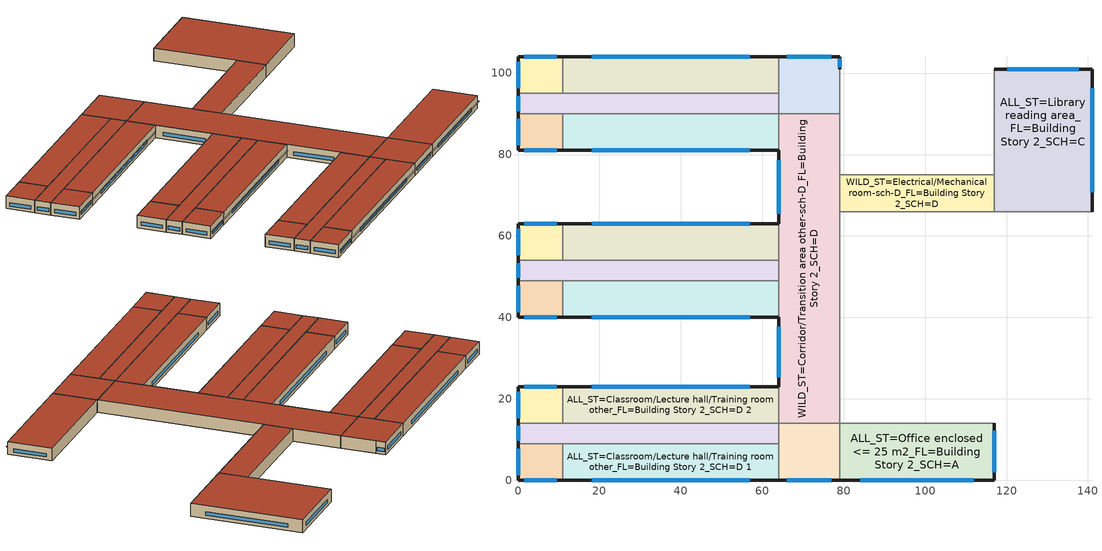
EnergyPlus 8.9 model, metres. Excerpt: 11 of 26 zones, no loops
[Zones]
ALL_ST=Classroom/Lecture hall/Training room other_FL=Building Story 2_SCH=D
 floor to ALL_ST=Classroom/Lecture hall/Training room other_FL=Building Story 1_SCH=D 3 (BTAP-Int-Floor): 11,23 11,14 0,14 0,23 z4; 11,63 11,54 0,54 0,63 z4; 11,104 11,95 0,95 0,104 z4
 wall outside (BTAP-Ext-Wall-Mass:U-0.247-:{ "cond"=>0.06} adj ext wall insulation): 11,23 0,23 0,14 / 11,63 0,63 0,54 / 11,104 0,104 0,95 z4:8
 wall to WILD_ST=Corridor/Transition area other-sch-D_FL=Building Story 2_SCH=D 1 (BTAP-Int-Wall): 0,14 11,14 / 0,54 11,54 / 0,95 11,95 z4:8
 wall to ALL_ST=Classroom/Lecture hall/Training room other_FL=Building Story 2_SCH=D 2 (BTAP-Int-Wall): 11,14 11,23 / 11,54 11,63 / 11,95 11,104 z4:8
 window (BTAP-Ext-DaylightDiffuser:U=0.190 SHGC=0.600-:{ "cond"=>0.7}): 9.51,23 1.49,23 / 0,21.78 0,15.22 / 9.51,63 1.49,63 / 0,61.78 0,55.22 / 9.51,104 1.49,104 / 0,102.78 0,96.22 z4.96:6.06
 roof outside (BTAP-Ext-Roof-Metal:U-0.156-:{ "cond"=>0.057} adj roof insulation): 11,14 11,23 0,23 0,14 z8; 11,54 11,63 0,63 0,54 z8; 11,95 11,104 0,104 0,95 z8
ALL_ST=Classroom/Lecture hall/Training room other_FL=Building Story 2_SCH=D 1
 floor to ALL_ST=Classroom/Lecture hall/Training room other_FL=Building Story 1_SCH=D 2 (BTAP-Int-Floor): 64,9 64,0 11,0 11,9 z4; 64,49 64,40 11,40 11,49 z4; 64,90 64,81 11,81 11,90 z4
 wall outside (BTAP-Ext-Wall-Mass:U-0.247-:{ "cond"=>0.06} adj ext wall insulation): 11,0 64,0 / 11,40 64,40 / 11,81 64,81 z4:8
 wall to ALL_ST=Lobby - other_FL=Building Story 2_SCH=C (BTAP-Int-Wall): 64,0 64,9 z4:8
 wall to WILD_ST=Corridor/Transition area other-sch-D_FL=Building Story 2_SCH=D 1 (BTAP-Int-Wall): 64,9 11,9 / 64,49 11,49 / 64,90 11,90 z4:8
 wall to ALL_ST=Classroom/Lecture hall/Training room other_FL=Building Story 2_SCH=D 3 (BTAP-Int-Wall): 11,9 11,0 / 11,49 11,40 / 11,90 11,81 z4:8
 wall to WILD_ST=Corridor/Transition area other-sch-D_FL=Building Story 2_SCH=D (BTAP-Int-Wall): 64,40 64,49 / 64,81 64,90 z4:8
 window (BTAP-Ext-DaylightDiffuser:U=0.190 SHGC=0.600-:{ "cond"=>0.7}): 18.11,0 56.89,0 / 18.11,40 56.89,40 / 18.11,81 56.89,81 z4.96:6.06
 roof outside (BTAP-Ext-Roof-Metal:U-0.156-:{ "cond"=>0.057} adj roof insulation): 64,0 64,9 11,9 11,0 z8; 64,40 64,49 11,49 11,40 z8; 64,81 64,90 11,90 11,81 z8
ALL_ST=Classroom/Lecture hall/Training room other_FL=Building Story 2_SCH=D 2
 floor to ALL_ST=Classroom/Lecture hall/Training room other_FL=Building Story 1_SCH=D 1 (BTAP-Int-Floor): 64,23 64,14 11,14 11,23 z4; 64,63 64,54 11,54 11,63 z4; 64,104 64,95 11,95 11,104 z4
 wall outside (BTAP-Ext-Wall-Mass:U-0.247-:{ "cond"=>0.06} adj ext wall insulation): 64,23 11,23 / 64,63 11,63 / 64,104 11,104 z4:8
 wall to WILD_ST=Corridor/Transition area other-sch-D_FL=Building Story 2_SCH=D 1 (BTAP-Int-Wall): 11,14 64,14 / 11,54 64,54 / 11,95 64,95 z4:8
 wall to WILD_ST=Corridor/Transition area other-sch-D_FL=Building Story 2_SCH=D (BTAP-Int-Wall): 64,14 64,23 / 64,54 64,63 z4:8
 wall to WET_ST=Washroom - other-sch-D_FL=Building Story 2_SCHD (BTAP-Int-Wall): 64,95 64,104 z4:8
 window (BTAP-Ext-DaylightDiffuser:U=0.190 SHGC=0.600-:{ "cond"=>0.7}): 56.89,23 18.11,23 / 56.89,63 18.11,63 / 56.89,104 18.11,104 z4.96:6.06
 roof outside (BTAP-Ext-Roof-Metal:U-0.156-:{ "cond"=>0.057} adj roof insulation): 64,14 64,23 11,23 11,14 z8; 64,54 64,63 11,63 11,54 z8; 64,95 64,104 11,104 11,95 z8
ALL_ST=Classroom/Lecture hall/Training room other_FL=Building Story 2_SCH=D 3
 floor to ALL_ST=Classroom/Lecture hall/Training room other_FL=Building Story 1_SCH=D (BTAP-Int-Floor): 11,9 11,0 0,0 0,9 z4; 11,49 11,40 0,40 0,49 z4; 11,90 11,81 0,81 0,90 z4
 wall outside (BTAP-Ext-Wall-Mass:U-0.247-:{ "cond"=>0.06} adj ext wall insulation): 0,9 0,0 11,0 / 0,49 0,40 11,40 / 0,90 0,81 11,81 z4:8
 wall to WILD_ST=Corridor/Transition area other-sch-D_FL=Building Story 2_SCH=D 1 (BTAP-Int-Wall): 11,9 0,9 / 11,49 0,49 / 11,90 0,90 z4:8
 window (BTAP-Ext-DaylightDiffuser:U=0.190 SHGC=0.600-:{ "cond"=>0.7}): 1.49,0 9.51,0 / 0,7.78 0,1.22 / 1.49,40 9.51,40 / 0,47.78 0,41.22 / 1.49,81 9.51,81 / 0,88.78 0,82.22 z4.96:6.06
 roof outside (BTAP-Ext-Roof-Metal:U-0.156-:{ "cond"=>0.057} adj roof insulation): 11,0 11,9 0,9 0,0 z8; 11,40 11,49 0,49 0,40 z8; 11,81 11,90 0,90 0,81 z8
ALL_ST=Library reading area_FL=Building Story 2_SCH=C
 floor to ALL_ST=Food preparation area_FL=Building Story 1_SCH=B (BTAP-Int-Floor): 141,75 141,66 117,66 117,75 z4
 floor to ALL_ST=Conference/Meeting/Multi-purpose room_FL=Building Story 1_SCH=C (BTAP-Int-Floor): 141,101 141,75 117,75 117,101 z4
 wall outside (BTAP-Ext-Wall-Mass:U-0.247-:{ "cond"=>0.06} adj ext wall insulation): 141,66 141,101 117,101 z4:8
 wall to ALL_ST=Gymnasium/Fitness centre playing area_FL=Building Story 1_SCH=B 1 (BTAP-Int-Wall): 117,66 141,66 z4:8
 wall to WILD_ST=Electrical/Mechanical room-sch-D_FL=Building Story 2_SCH=D (BTAP-Int-Wall): 117,75 117,66 z4:8
 wall to ALL_ST=Audience seating area permanent - auditorium_FL=Building Story 1_SCH=C (BTAP-Int-Wall): 117,101 117,75 z4:8
 window (BTAP-Ext-DaylightDiffuser:U=0.190 SHGC=0.600-:{ "cond"=>0.7}): 141,70.7 141,96.3 / 137.77,101 120.23,101 z4.96:6.06
 roof outside (BTAP-Ext-Roof-Metal:U-0.156-:{ "cond"=>0.057} adj roof insulation): 141,66 141,101 117,101 117,66 z8
ALL_ST=Lobby - other_FL=Building Story 2_SCH=C
 floor to ALL_ST=Lobby - other_FL=Building Story 1_SCH=C (BTAP-Int-Floor): 79,14 79,0 64,0 64,14 z4
 wall outside (BTAP-Ext-Wall-Mass:U-0.247-:{ "cond"=>0.06} adj ext wall insulation): 64,0 79,0 z4:8
 wall to ALL_ST=Office enclosed <= 25 m2_FL=Building Story 2_SCH=A (BTAP-Int-Wall): 79,0 79,14 z4:8
 wall to WILD_ST=Corridor/Transition area other-sch-D_FL=Building Story 2_SCH=D (BTAP-Int-Wall): 79,14 64,14 z4:8
 wall to WILD_ST=Corridor/Transition area other-sch-D_FL=Building Story 2_SCH=D 1 (BTAP-Int-Wall): 64,14 64,9 z4:8
 window (BTAP-Ext-DaylightDiffuser:U=0.190 SHGC=0.600-:{ "cond"=>0.7}): 66.03,0 76.97,0 z4.96:6.06
 roof outside (BTAP-Ext-Roof-Metal:U-0.156-:{ "cond"=>0.057} adj roof insulation): 79,0 79,14 64,14 64,0 z8
ALL_ST=Office enclosed <= 25 m2_FL=Building Story 2_SCH=A
 floor to ALL_ST=Office enclosed <= 25 m2_FL=Building Story 1_SCH=A (BTAP-Int-Floor): 117,14 117,0 79,0 79,14 z4
 wall outside (BTAP-Ext-Wall-Mass:U-0.247-:{ "cond"=>0.06} adj ext wall insulation): 79,0 117,0 117,14 z4:8
 wall to ALL_ST=Gymnasium/Fitness centre playing area_FL=Building Story 1_SCH=B (BTAP-Int-Wall): 117,14 79,14 z4:8
 window (BTAP-Ext-DaylightDiffuser:U=0.190 SHGC=0.600-:{ "cond"=>0.7}): 84.11,0 111.89,0 / 117,1.89 117,12.11 z4.96:6.06
 roof outside (BTAP-Ext-Roof-Metal:U-0.156-:{ "cond"=>0.057} adj roof insulation): 117,0 117,14 79,14 79,0 z8
WET_ST=Washroom - other-sch-D_FL=Building Story 2_SCHD
 floor to WET_ST=Washroom - other-sch-D_FL=Building Story 1_SCHD (BTAP-Int-Floor): 79,104 79,90 64,90 64,104 z4
 wall outside (BTAP-Ext-Wall-Mass:U-0.247-:{ "cond"=>0.06} adj ext wall insulation): 79,101 79,104 64,104 z4:8
 wall to WILD_ST=Corridor/Transition area other-sch-D_FL=Building Story 2_SCH=D (BTAP-Int-Wall): 64,90 79,90 z4:8
 wall to ALL_ST=Audience seating area permanent - auditorium_FL=Building Story 1_SCH=C (BTAP-Int-Wall): 79,90 79,101 z4:8
 wall to WILD_ST=Corridor/Transition area other-sch-D_FL=Building Story 2_SCH=D 1 (BTAP-Int-Wall): 64,95 64,90 z4:8
 window (BTAP-Ext-DaylightDiffuser:U=0.190 SHGC=0.600-:{ "cond"=>0.7}): 79,101.42 79,103.58 z4.97:6.08; 76.97,104 66.03,104 z4.96:6.06
 roof outside (BTAP-Ext-Roof-Metal:U-0.156-:{ "cond"=>0.057} adj roof insulation): 79,90 79,104 64,104 64,90 z8
WILD_ST=Corridor/Transition area other-sch-D_FL=Building Story 2_SCH=D
 floor to WILD_ST=Corridor/Transition area other-sch-D_FL=Building Story 1_SCH=D (BTAP-Int-Floor): 79,90 79,14 64,14 64,90 z4
 wall outside (BTAP-Ext-Wall-Mass:U-0.247-:{ "cond"=>0.06} adj ext wall insulation): 64,40 64,23 / 64,81 64,63 z4:8
 wall to ALL_ST=Gymnasium/Fitness centre playing area_FL=Building Story 1_SCH=B (BTAP-Int-Wall): 79,14 79,66 z4:8
 wall to WILD_ST=Electrical/Mechanical room-sch-D_FL=Building Story 2_SCH=D (BTAP-Int-Wall): 79,66 79,75 z4:8
 wall to ALL_ST=Audience seating area permanent - auditorium_FL=Building Story 1_SCH=C (BTAP-Int-Wall): 79,75 79,90 z4:8
 wall to WILD_ST=Corridor/Transition area other-sch-D_FL=Building Story 2_SCH=D 1 (BTAP-Int-Wall): 64,54 64,49 z4:8
 window (BTAP-Ext-DaylightDiffuser:U=0.190 SHGC=0.600-:{ "cond"=>0.7}): 64,37.71 64,25.29 / 64,78.57 64,65.43 z4.96:6.06
 roof outside (BTAP-Ext-Roof-Metal:U-0.156-:{ "cond"=>0.057} adj roof insulation): 79,14 79,90 64,90 64,14 z8
WILD_ST=Corridor/Transition area other-sch-D_FL=Building Story 2_SCH=D 1
 floor to WILD_ST=Corridor/Transition area other-sch-D_FL=Building Story 1_SCH=D 1 (BTAP-Int-Floor): 64,14 64,9 0,9 0,14 z4; 64,54 64,49 0,49 0,54 z4; 64,95 64,90 0,90 0,95 z4
 wall outside (BTAP-Ext-Wall-Mass:U-0.247-:{ "cond"=>0.06} adj ext wall insulation): 0,14 0,9 / 0,54 0,49 / 0,95 0,90 z4:8
 window (BTAP-Ext-DaylightDiffuser:U=0.190 SHGC=0.600-:{ "cond"=>0.7}): 0,13.31 0,9.69 / 0,53.31 0,49.69 / 0,94.31 0,90.69 z4.96:6.07
 roof outside (BTAP-Ext-Roof-Metal:U-0.156-:{ "cond"=>0.057} adj roof insulation): 64,9 64,14 0,14 0,9 z8; 64,49 64,54 0,54 0,49 z8; 64,90 64,95 0,95 0,90 z8
WILD_ST=Electrical/Mechanical room-sch-D_FL=Building Story 2_SCH=D
 floor to WILD_ST=Electrical/Mechanical room-sch-D_FL=Building Story 1_SCH=D (BTAP-Int-Floor): 117,75 117,66 79,66 79,75 z4
 wall to ALL_ST=Gymnasium/Fitness centre playing area_FL=Building Story 1_SCH=B (BTAP-Int-Wall): 79,66 117,66 z4:8
 wall to ALL_ST=Audience seating area permanent - auditorium_FL=Building Story 1_SCH=C (BTAP-Int-Wall): 117,75 79,75 z4:8
 roof outside (BTAP-Ext-Roof-Metal:U-0.156-:{ "cond"=>0.057} adj roof insulation): 117,66 117,75 79,75 79,66 z8
shading: 63.97,0 11.03,0 11.03,-0.52 63.97,-0.52 z6.26; 63.97,40 11.03,40 11.03,39.48 63.97,39.48 z6.26; 63.97,81 11.03,81 11.03,80.48 63.97,80.48 z6.26; 10.97,0 0.03,0 0.03,-0.52 10.97,-0.52 z6.26; 10.97,40 0.03,40 0.03,39.48 10.97,39.48 z6.26; 10.97,81 0.03,81 0.03,80.48 10.97,80.48 z6.26; 78.97,0 64.03,0 64.03,-0.52 78.97,-0.52 z6.26; 116.97,0 79.03,0 79.03,-0.52 116.97,-0.52 z6.26
[Building]
SecondarySchool-CAN_QC_Montreal-Trudeau.Intl.AP.716270_CWEC2016.epw created: 2019-08-07 23:07:36 +0000: North Axis {deg}=0; Terrain=City; Loads Convergence Tolerance Value=0.04; Temperature Convergence Tolerance Value {deltaC}=0.2; Solar Distribution=FullInteriorAndExterior; Maximum Number of Warmup Days=25; Minimum Number of Warmup Days=6
[Site:Location]
Montreal-Trudeau Intl AP: Latitude {deg}=45.471; Longitude {deg}=-73.741; Time Zone {hr}=-5; Elevation {m}=36
[Site:GroundTemperature:BuildingSurface]
19.527, 19.502, 19.536, 19.598, 20.002, 21.64, 22.225, 22.375, 21.449, 20.121, 19.802, 19.633
[Site:WaterMainsTemperature]
Calculation Method=Correlation; Annual Average Outdoor Air Temperature {C}=7.6; Maximum Difference In Monthly Average Outdoor Air Temperatures {deltaC}=31.3
[SizingPeriod:DesignDay] Day of Month=21; Dry-Bulb Temperature Range Modifier Type=DefaultMultipliers; Humidity Condition Type=Wetbulb; Barometric Pressure {Pa}=100893; Rain Indicator=No; Snow Indicator=No; Daylight Saving Time Indicator=No
Name | Month | Day Type | Maximum Dry-Bulb Temperature {C} | Daily Dry-Bulb Temperature Range {deltaC} | Wetbulb or DewPoint at Maximum Dry-Bulb {C} | Wind Speed {m/s} | Wind Direction {deg} | Solar Model Indicator | ASHRAE Clear Sky Optical Depth for Beam Irradiance (taub) | ASHRAE Clear Sky Optical Depth for Diffuse Irradiance (taud) | Sky Clearness
Montreal-Trudeau Intl AP Ann Clg .4% Condns DB=>MWB | 7 | SummerDesignDay | 30 | 8.9 | 22.1 | 5.3 | 220 | ASHRAETau | 0.431 | 2.246
Montreal-Trudeau Intl AP Ann Htg 99.6% Condns DB | 1 | WinterDesignDay | -23.1 | 0 | -23.1 | 4.2 | 250 | ASHRAEClearSky |  |  | 0
[Material] Thermal Absorptance=0.9
Name | Roughness | Thickness {m} | Conductivity {W/m-K} | Density {kg/m3} | Specific Heat {J/kg-K} | Solar Absorptance | Visible Absorptance
1/2IN Gypsum 1 | Smooth | 0.0127 | 0.16 | 784.9 | 830 | 0.4 | 0.4
100mm Normalweight concrete floor | MediumSmooth | 0.1016 | 2.31 | 2322 | 832 | 0.7 | 0.7
1IN Stucco 1 | Smooth | 0.0253 | 0.6918 | 1858 | 837 | 0.7 | 0.92
8IN CONCRETE HW RefBldg 1 | Rough | 0.2032 | 1.311 | 2240 | 836.8 | 0.7 | 0.7
G01 13mm gypsum board | Smooth | 0.0127 | 0.16 | 800 | 1090 | 0.7 | 0.5
Metal Roof Surface 1 | Smooth | 0.0008 | 45.28 | 7824 | 500 | 0.7 | 0.7
[Material:NoMass] Roughness=Smooth; Thermal Absorptance=0.9; Solar Absorptance=0.7
Name | Thermal Resistance {m2-K/W} | Visible Absorptance
Typical Carpet Pad | 0.21648 | 0.8
Typical Insulation 6 R-93.1_R-value 45.0 (ft^2*h*R/Btu) | 7.92496 | 0.7
Typical Insulation 6 R-99.97_R-value 50.0 (ft^2*h*R/Btu) | 8.80551 | 0.7
[WindowMaterial:SimpleGlazingSystem]
SimpleGlazing:U=0.190 SHGC=0.600 1 U-0.12: U-Factor {W/m2-K}=1; Solar Heat Gain Coefficient=0.6; Visible Transmittance=0.21
[Construction]
BTAP-Ext-DaylightDiffuser:U=0.190 SHGC=0.600-:{ "cond"=>0.7}: SimpleGlazing:U=0.190 SHGC=0.600 1 U-0.12
BTAP-Ext-Roof-Metal:U-0.156-:{ "cond"=>0.057} adj roof insulation: Metal Roof Surface 1, Typical Insulation 6 R-99.97_R-value 50.0 (ft^2*h*R/Btu)
BTAP-Ext-Wall-Mass:U-0.247-:{ "cond"=>0.06} adj ext wall insulation: 1IN Stucco 1, 8IN CONCRETE HW RefBldg 1, Typical Insulation 6 R-93.1_R-value 45.0 (ft^2*h*R/Btu), 1/2IN Gypsum 1
BTAP-Int-Floor: 100mm Normalweight concrete floor, Typical Carpet Pad
BTAP-Int-Wall: G01 13mm gypsum board, G01 13mm gypsum board
[Zone] Part of Total Floor Area=Yes
ALL_ST=Classroom/Lecture hall/Training room other_FL=Building Story 2_SCH=D; ALL_ST=Classroom/Lecture hall/Training room other_FL=Building Story 2_SCH=D 1; ALL_ST=Classroom/Lecture hall/Training room other_FL=Building Story 2_SCH=D 2; ALL_ST=Classroom/Lecture hall/Training room other_FL=Building Story 2_SCH=D 3; ALL_ST=Library reading area_FL=Building Story 2_SCH=C; ALL_ST=Lobby - other_FL=Building Story 2_SCH=C; ALL_ST=Office enclosed <= 25 m2_FL=Building Story 2_SCH=A; WET_ST=Washroom - other-sch-D_FL=Building Story 2_SCHD; WILD_ST=Corridor/Transition area other-sch-D_FL=Building Story 2_SCH=D; WILD_ST=Corridor/Transition area other-sch-D_FL=Building Story 2_SCH=D 1; WILD_ST=Electrical/Mechanical room-sch-D_FL=Building Story 2_SCH=D
[ZoneInfiltration:DesignFlowRate] Schedule=Always On Discrete; Constant Term Coefficient=0; Temperature Term Coefficient=0; Velocity Term Coefficient=0.224; Velocity Squared Term Coefficient=0
Name | Zone or ZoneList | Design Flow Rate Calculation Method | Design Flow Rate {m3/s} | Flow per Exterior Surface Area {m3/s-m2}
Corner_Class_2_Pod_1_ZN_1_FLR_2 Infiltration; Corner_Class_2_Pod_2_ZN_1_FLR_2 Infiltration; Corner_Class_2_Pod_3_ZN_1_FLR_2 Infiltration | ALL_ST=Classroom/Lecture hall/Training room other_FL=Building Story 2_SCH=D | Flow/Zone | 0.00615777
Mult_Class_1_Pod_1_ZN_1_FLR_2 Infiltration; Mult_Class_1_Pod_2_ZN_1_FLR_2 Infiltration; Mult_Class_1_Pod_3_ZN_1_FLR_2 Infiltration | ALL_ST=Classroom/Lecture hall/Training room other_FL=Building Story 2_SCH=D 1 | Flow/Zone | 0.0237023
Mult_Class_2_Pod_1_ZN_1_FLR_2 Infiltration; Mult_Class_2_Pod_2_ZN_1_FLR_2 Infiltration; Mult_Class_2_Pod_3_ZN_1_FLR_2 Infiltration | ALL_ST=Classroom/Lecture hall/Training room other_FL=Building Story 2_SCH=D 2 | Flow/Zone | 0.0237023
Corner_Class_1_Pod_1_ZN_1_FLR_2 Infiltration; Corner_Class_1_Pod_2_ZN_1_FLR_2 Infiltration; Corner_Class_1_Pod_3_ZN_1_FLR_2 Infiltration | ALL_ST=Classroom/Lecture hall/Training room other_FL=Building Story 2_SCH=D 3 | Flow/Zone | 0.00615777
LIBRARY_MEDIA_CENTER_ZN_1_FLR_2 Infiltration | ALL_ST=Library reading area_FL=Building Story 2_SCH=C | Flow/ExteriorArea |  | 3.4401e-05
Lobby_ZN_1_FLR_2 Infiltration | ALL_ST=Lobby - other_FL=Building Story 2_SCH=C | Flow/ExteriorArea |  | 3.4401e-05
Offices_ZN_1_FLR_2 Infiltration | ALL_ST=Office enclosed <= 25 m2_FL=Building Story 2_SCH=A | Flow/ExteriorArea |  | 3.4401e-05
Bathrooms_ZN_1_FLR_2 Infiltration | WET_ST=Washroom - other-sch-D_FL=Building Story 2_SCHD | Flow/ExteriorArea |  | 3.4401e-05
Main_Corridor_ZN_1_FLR_2 Infiltration | WILD_ST=Corridor/Transition area other-sch-D_FL=Building Story 2_SCH=D | Flow/ExteriorArea |  | 3.4401e-05
Corridor_Pod_1_ZN_1_FLR_2 Infiltration; Corridor_Pod_2_ZN_1_FLR_2 Infiltration; Corridor_Pod_3_ZN_1_FLR_2 Infiltration | WILD_ST=Corridor/Transition area other-sch-D_FL=Building Story 2_SCH=D 1 | Flow/Zone | 0.0116963
Mech_ZN_1_FLR_2 Infiltration | WILD_ST=Electrical/Mechanical room-sch-D_FL=Building Story 2_SCH=D | Flow/ExteriorArea |  | 3.4401e-05
[Schedule:Constant]
Always On Discrete: Hourly Value=1
